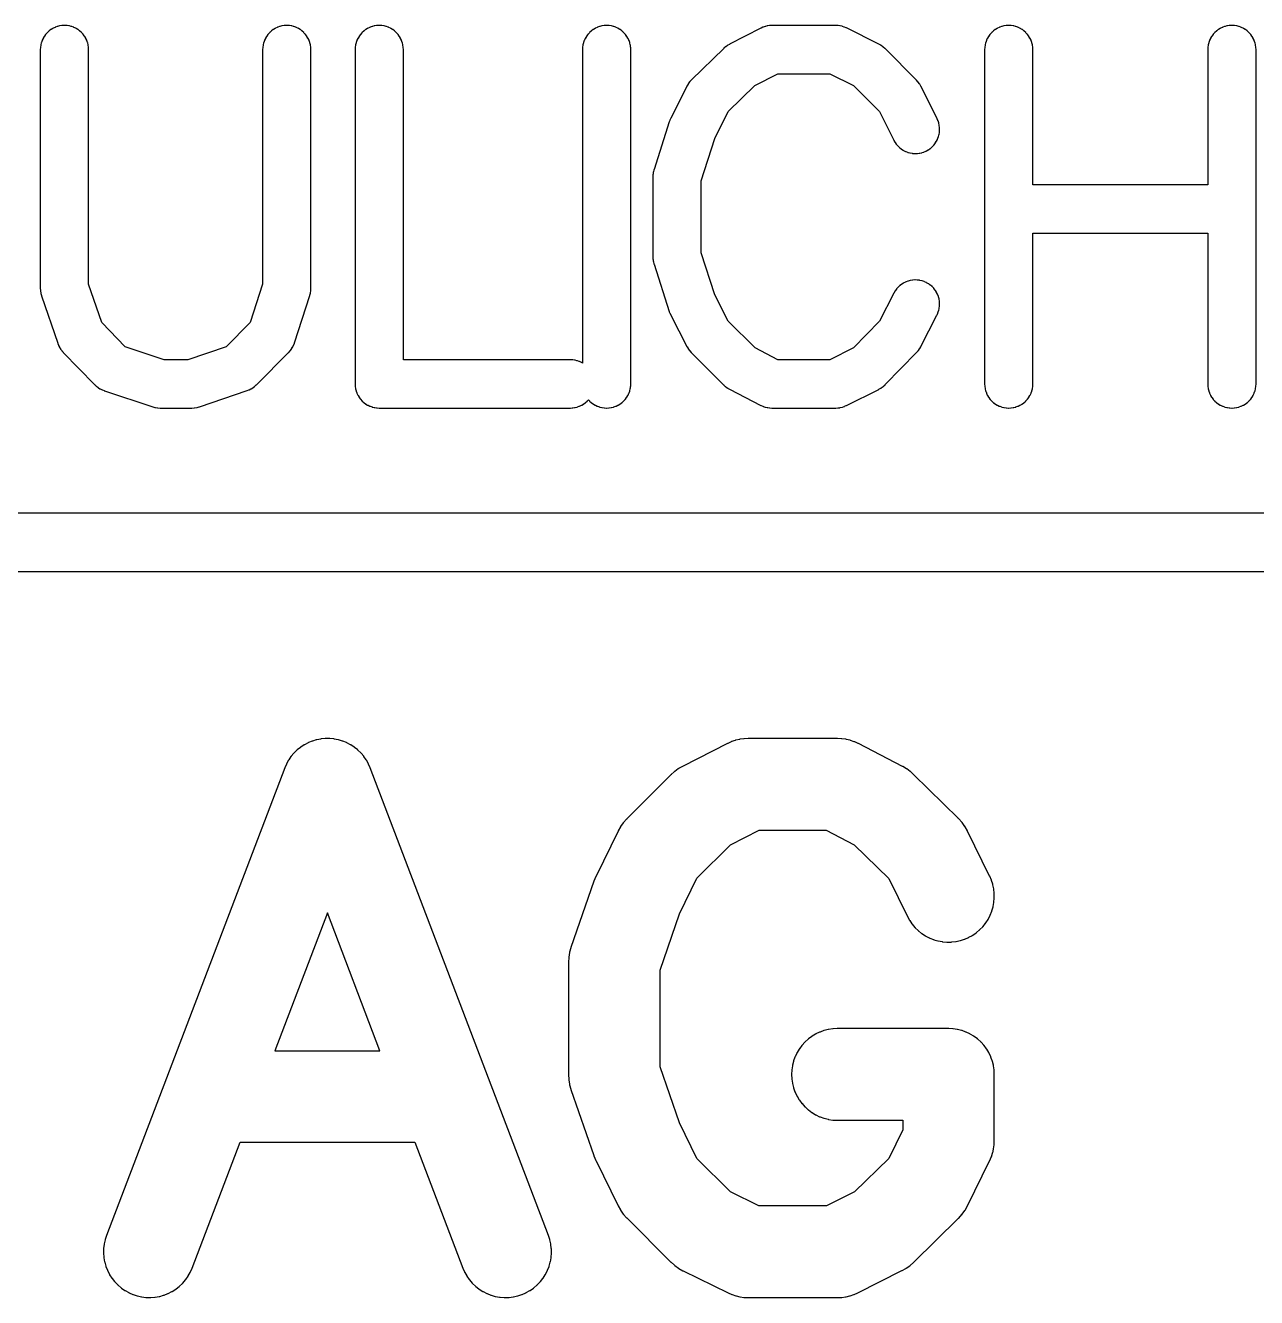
# Model space of a CAD drawing. Header units: inches. Extents: x -0.5 to 10, y -2.4 to 3.9.
# Drawn here: x 0.3876 to 0.5327, y -2.0408 to -1.8908 of the extents above; entities that cross this region are included whole.
import ezdxf

# ---------------------------------------------------------------- set-up
doc = ezdxf.new("R2010")
doc.units = ezdxf.units.IN

msp = doc.modelspace()

# ---------------------------------------------------------------- linework, layer by layer
for points in [[(0.39505, -1.92133), (0.39505, -1.8937), (0.39505, -1.89369), (0.395049, -1.893675), (0.395038, -1.893445), (0.395036, -1.893419), (0.395033, -1.893396), (0.394999, -1.893168), (0.394996, -1.893145), (0.39499, -1.89312), (0.394934, -1.892896), (0.394927, -1.89287), (0.39492, -1.892849), (0.394842, -1.892632), (0.394833, -1.892608), (0.394823, -1.892587), (0.394725, -1.892378), (0.394713, -1.892356), (0.394701, -1.892335), (0.394583, -1.892137), (0.394568, -1.892114), (0.394556, -1.892097), (0.394418, -1.891911), (0.394402, -1.89189), (0.394387, -1.891873), (0.394232, -1.891703), (0.394215, -1.891685), (0.394197, -1.891668), (0.394027, -1.891513), (0.39401, -1.891498), (0.393989, -1.891482), (0.393803, -1.891344), (0.393786, -1.891332), (0.393763, -1.891317), (0.393565, -1.891199), (0.393544, -1.891187), (0.393522, -1.891175), (0.393313, -1.891077), (0.393292, -1.891067), (0.393268, -1.891058), (0.393051, -1.89098), (0.39303, -1.890973), (0.393004, -1.890966), (0.39278, -1.89091), (0.392755, -1.890904), (0.392732, -1.890901), (0.392504, -1.890867), (0.392481, -1.890864), (0.392455, -1.890862), (0.392225, -1.890851), (0.3922, -1.89085), (0.392175, -1.890851), (0.391945, -1.890862), (0.391919, -1.890864), (0.391896, -1.890867), (0.391668, -1.890901), (0.391645, -1.890904), (0.39162, -1.89091), (0.391396, -1.890966), (0.39137, -1.890973), (0.391349, -1.89098), (0.391132, -1.891058), (0.391108, -1.891067), (0.391087, -1.891077), (0.390878, -1.891175), (0.390856, -1.891187), (0.390835, -1.891199), (0.390637, -1.891317), (0.390614, -1.891332), (0.390597, -1.891344), (0.390411, -1.891482), (0.39039, -1.891498), (0.390373, -1.891513), (0.390203, -1.891668), (0.390185, -1.891685), (0.390168, -1.891703), (0.390013, -1.891873), (0.389998, -1.89189), (0.389982, -1.891911), (0.389844, -1.892097), (0.389832, -1.892114), (0.389817, -1.892137), (0.389699, -1.892335), (0.389687, -1.892356), (0.389675, -1.892378), (0.389577, -1.892587), (0.389567, -1.892608), (0.389558, -1.892632), (0.38948, -1.892849), (0.389473, -1.89287), (0.389466, -1.892896), (0.38941, -1.89312), (0.389404, -1.893145), (0.389401, -1.893168), (0.389367, -1.893396), (0.389364, -1.893419), (0.389362, -1.893445), (0.389351, -1.893675), (0.38935, -1.89369), (0.38935, -1.8937), (0.38935, -1.9218), (0.38935, -1.921809), (0.389351, -1.921827), (0.389365, -1.922083), (0.389367, -1.92211), (0.389367, -1.92211), (0.389371, -1.922137), (0.389412, -1.92239), (0.389418, -1.922419), (0.389418, -1.922419), (0.389424, -1.922443), (0.389493, -1.92269), (0.389497, -1.922702), (0.389501, -1.922716), (0.391401, -1.928316), (0.391407, -1.928333), (0.391409, -1.928337), (0.391485, -1.928531), (0.391494, -1.928553), (0.391503, -1.928572), (0.391596, -1.928759), (0.391606, -1.928779), (0.391617, -1.928798), (0.391726, -1.928977), (0.391737, -1.928994), (0.391751, -1.929013), (0.391876, -1.929181), (0.391889, -1.929198), (0.391904, -1.929216), (0.392043, -1.929372), (0.392052, -1.929381), (0.392058, -1.929388), (0.395758, -1.933188), (0.395763, -1.933193), (0.395775, -1.933205), (0.395939, -1.933358), (0.395956, -1.933373), (0.395975, -1.933389), (0.396153, -1.933525), (0.396176, -1.933542), (0.396192, -1.933553), (0.396382, -1.933672), (0.396403, -1.933684), (0.396423, -1.933695), (0.396624, -1.933795), (0.396648, -1.933807), (0.396667, -1.933815), (0.396876, -1.933896), (0.396889, -1.933901), (0.396899, -1.933904), (0.402599, -1.935804), (0.402616, -1.935809), (0.402624, -1.935812), (0.402867, -1.935878), (0.402892, -1.935884), (0.402892, -1.935884), (0.40292, -1.93589), (0.403168, -1.93593), (0.403192, -1.935933), (0.403192, -1.935933), (0.403222, -1.935936), (0.403473, -1.935949), (0.403491, -1.93595), (0.4035, -1.93595), (0.4072, -1.93595), (0.407209, -1.93595), (0.407227, -1.935949), (0.407483, -1.935935), (0.40751, -1.935933), (0.40751, -1.935933), (0.407537, -1.935929), (0.40779, -1.935888), (0.407819, -1.935882), (0.407819, -1.935882), (0.407843, -1.935876), (0.40809, -1.935807), (0.408102, -1.935803), (0.408116, -1.935799), (0.413716, -1.933899), (0.413729, -1.933894), (0.413737, -1.933891), (0.413938, -1.933813), (0.413957, -1.933805), (0.41398, -1.933794), (0.414172, -1.933697), (0.414193, -1.933686), (0.414212, -1.933675), (0.414395, -1.933561), (0.414413, -1.933549), (0.414433, -1.933535), (0.414604, -1.933405), (0.414622, -1.933391), (0.41464, -1.933376), (0.414799, -1.933231), (0.414804, -1.933226), (0.414815, -1.933215), (0.418615, -1.929415), (0.418631, -1.929399), (0.418632, -1.929398), (0.418782, -1.929233), (0.418795, -1.929217), (0.418812, -1.929197), (0.418945, -1.929018), (0.418959, -1.928999), (0.418972, -1.928979), (0.419088, -1.928789), (0.419101, -1.928767), (0.419111, -1.928747), (0.419209, -1.928547), (0.419217, -1.928528), (0.419227, -1.928503), (0.419305, -1.928295), (0.419308, -1.928287), (0.419313, -1.928272), (0.421113, -1.922672), (0.421115, -1.922665), (0.421121, -1.922647), (0.421183, -1.922412), (0.421189, -1.922386), (0.421189, -1.922386), (0.421194, -1.922361), (0.421231, -1.922121), (0.421235, -1.922096), (0.421235, -1.922096), (0.421237, -1.922069), (0.421249, -1.921826), (0.42125, -1.92181), (0.42125, -1.9218), (0.42125, -1.8937), (0.42125, -1.89369), (0.421249, -1.893675), (0.421238, -1.893445), (0.421236, -1.893419), (0.421233, -1.893396), (0.421199, -1.893168), (0.421196, -1.893145), (0.42119, -1.89312), (0.421134, -1.892896), (0.421127, -1.89287), (0.42112, -1.892849), (0.421042, -1.892632), (0.421033, -1.892608), (0.421023, -1.892587), (0.420925, -1.892378), (0.420913, -1.892356), (0.420901, -1.892335), (0.420783, -1.892137), (0.420768, -1.892114), (0.420756, -1.892097), (0.420618, -1.891911), (0.420602, -1.89189), (0.420587, -1.891873), (0.420432, -1.891703), (0.420415, -1.891685), (0.420397, -1.891668), (0.420227, -1.891513), (0.42021, -1.891498), (0.420189, -1.891482), (0.420003, -1.891344), (0.419986, -1.891332), (0.419963, -1.891317), (0.419765, -1.891199), (0.419744, -1.891187), (0.419722, -1.891175), (0.419513, -1.891077), (0.419492, -1.891067), (0.419468, -1.891058), (0.419251, -1.89098), (0.41923, -1.890973), (0.419204, -1.890966), (0.41898, -1.89091), (0.418955, -1.890904), (0.418932, -1.890901), (0.418704, -1.890867), (0.418681, -1.890864), (0.418655, -1.890862), (0.418425, -1.890851), (0.4184, -1.89085), (0.418375, -1.890851), (0.418145, -1.890862), (0.418119, -1.890864), (0.418096, -1.890867), (0.417868, -1.890901), (0.417845, -1.890904), (0.41782, -1.89091), (0.417596, -1.890966), (0.41757, -1.890973), (0.417549, -1.89098), (0.417332, -1.891058), (0.417308, -1.891067), (0.417287, -1.891077), (0.417078, -1.891175), (0.417056, -1.891187), (0.417035, -1.891199), (0.416837, -1.891317), (0.416814, -1.891332), (0.416797, -1.891344), (0.416611, -1.891482), (0.41659, -1.891498), (0.416573, -1.891513), (0.416403, -1.891668), (0.416385, -1.891685), (0.416368, -1.891703), (0.416213, -1.891873), (0.416198, -1.89189), (0.416182, -1.891911), (0.416044, -1.892097), (0.416032, -1.892114), (0.416017, -1.892137), (0.415899, -1.892335), (0.415887, -1.892356), (0.415875, -1.892378), (0.415777, -1.892587), (0.415767, -1.892608), (0.415758, -1.892632), (0.41568, -1.892849), (0.415673, -1.89287), (0.415666, -1.892896), (0.41561, -1.89312), (0.415604, -1.893145), (0.415601, -1.893168), (0.415567, -1.893396), (0.415564, -1.893419), (0.415562, -1.893445), (0.415551, -1.893675), (0.41555, -1.89369), (0.41555, -1.8937), (0.41555, -1.921353), (0.414098, -1.925872), (0.411255, -1.928715), (0.40673, -1.93025), (0.403962, -1.93025), (0.399359, -1.928715), (0.396592, -1.925874)], [(0.43215, -1.93025), (0.43215, -1.8937), (0.43215, -1.89369), (0.432149, -1.893675), (0.432138, -1.893445), (0.432136, -1.893419), (0.432133, -1.893396), (0.432099, -1.893168), (0.432096, -1.893145), (0.43209, -1.89312), (0.432034, -1.892896), (0.432027, -1.89287), (0.43202, -1.892849), (0.431942, -1.892632), (0.431933, -1.892608), (0.431923, -1.892587), (0.431825, -1.892378), (0.431813, -1.892356), (0.431801, -1.892335), (0.431683, -1.892137), (0.431668, -1.892114), (0.431656, -1.892097), (0.431518, -1.891911), (0.431502, -1.89189), (0.431487, -1.891873), (0.431332, -1.891703), (0.431315, -1.891685), (0.431297, -1.891668), (0.431127, -1.891513), (0.43111, -1.891498), (0.431089, -1.891482), (0.430903, -1.891344), (0.430886, -1.891332), (0.430863, -1.891317), (0.430665, -1.891199), (0.430644, -1.891187), (0.430622, -1.891175), (0.430413, -1.891077), (0.430392, -1.891067), (0.430368, -1.891058), (0.430151, -1.89098), (0.43013, -1.890973), (0.430104, -1.890966), (0.42988, -1.89091), (0.429855, -1.890904), (0.429832, -1.890901), (0.429604, -1.890867), (0.429581, -1.890864), (0.429555, -1.890862), (0.429325, -1.890851), (0.4293, -1.89085), (0.429275, -1.890851), (0.429045, -1.890862), (0.429019, -1.890864), (0.428996, -1.890867), (0.428768, -1.890901), (0.428745, -1.890904), (0.42872, -1.89091), (0.428496, -1.890966), (0.42847, -1.890973), (0.428449, -1.89098), (0.428232, -1.891058), (0.428208, -1.891067), (0.428187, -1.891077), (0.427978, -1.891175), (0.427956, -1.891187), (0.427935, -1.891199), (0.427737, -1.891317), (0.427714, -1.891332), (0.427697, -1.891344), (0.427511, -1.891482), (0.42749, -1.891498), (0.427473, -1.891513), (0.427303, -1.891668), (0.427285, -1.891685), (0.427268, -1.891703), (0.427113, -1.891873), (0.427098, -1.89189), (0.427082, -1.891911), (0.426944, -1.892097), (0.426932, -1.892114), (0.426917, -1.892137), (0.426799, -1.892335), (0.426787, -1.892356), (0.426775, -1.892378), (0.426677, -1.892587), (0.426667, -1.892608), (0.426658, -1.892632), (0.42658, -1.892849), (0.426573, -1.89287), (0.426566, -1.892896), (0.42651, -1.89312), (0.426504, -1.893145), (0.426501, -1.893168), (0.426467, -1.893396), (0.426464, -1.893419), (0.426462, -1.893445), (0.426451, -1.893675), (0.42645, -1.89369), (0.42645, -1.8937), (0.42645, -1.9331), (0.42645, -1.93311), (0.426451, -1.933125), (0.426462, -1.933355), (0.426464, -1.933381), (0.426467, -1.933404), (0.426501, -1.933632), (0.426504, -1.933655), (0.42651, -1.93368), (0.426566, -1.933904), (0.426573, -1.93393), (0.42658, -1.933951), (0.426658, -1.934168), (0.426667, -1.934192), (0.426677, -1.934213), (0.426775, -1.934422), (0.426787, -1.934444), (0.426799, -1.934465), (0.426917, -1.934663), (0.426932, -1.934686), (0.426944, -1.934703), (0.427082, -1.934889), (0.427098, -1.93491), (0.427113, -1.934927), (0.427268, -1.935097), (0.427285, -1.935115), (0.427303, -1.935132), (0.427473, -1.935287), (0.42749, -1.935302), (0.427511, -1.935318), (0.427697, -1.935456), (0.427714, -1.935468), (0.427737, -1.935483), (0.427935, -1.935601), (0.427956, -1.935613), (0.427978, -1.935625), (0.428187, -1.935723), (0.428208, -1.935733), (0.428232, -1.935742), (0.428449, -1.93582), (0.42847, -1.935827), (0.428496, -1.935834), (0.42872, -1.93589), (0.428745, -1.935896), (0.428768, -1.935899), (0.428996, -1.935933), (0.429019, -1.935936), (0.429045, -1.935938), (0.429275, -1.935949), (0.42929, -1.93595), (0.4293, -1.93595), (0.4518, -1.93595), (0.45181, -1.93595), (0.451825, -1.935949), (0.452055, -1.935938), (0.452081, -1.935936), (0.452104, -1.935933), (0.452332, -1.935899), (0.452355, -1.935896), (0.45238, -1.93589), (0.452604, -1.935834), (0.45263, -1.935827), (0.452651, -1.93582), (0.452868, -1.935742), (0.452892, -1.935733), (0.452913, -1.935723), (0.453122, -1.935625), (0.453144, -1.935613), (0.453165, -1.935601), (0.453363, -1.935483), (0.453386, -1.935468), (0.453403, -1.935456), (0.453589, -1.935318), (0.45361, -1.935302), (0.453627, -1.935287), (0.453797, -1.935132), (0.453815, -1.935115), (0.453832, -1.935097), (0.45395, -1.934967), (0.454068, -1.935097), (0.454085, -1.935115), (0.454103, -1.935132), (0.454273, -1.935287), (0.45429, -1.935302), (0.454311, -1.935318), (0.454497, -1.935456), (0.454514, -1.935468), (0.454537, -1.935483), (0.454735, -1.935601), (0.454756, -1.935613), (0.454778, -1.935625), (0.454987, -1.935723), (0.455008, -1.935733), (0.455032, -1.935742), (0.455249, -1.93582), (0.45527, -1.935827), (0.455296, -1.935834), (0.45552, -1.93589), (0.455545, -1.935896), (0.455568, -1.935899), (0.455796, -1.935933), (0.455819, -1.935936), (0.455845, -1.935938), (0.456075, -1.935949), (0.4561, -1.93595), (0.456125, -1.935949), (0.456355, -1.935938), (0.456381, -1.935936), (0.456404, -1.935933), (0.456632, -1.935899), (0.456655, -1.935896), (0.45668, -1.93589), (0.456904, -1.935834), (0.45693, -1.935827), (0.456951, -1.93582), (0.457168, -1.935742), (0.457192, -1.935733), (0.457213, -1.935723), (0.457422, -1.935625), (0.457444, -1.935613), (0.457465, -1.935601), (0.457663, -1.935483), (0.457686, -1.935468), (0.457703, -1.935456), (0.457889, -1.935318), (0.45791, -1.935302), (0.457927, -1.935287), (0.458097, -1.935132), (0.458115, -1.935115), (0.458132, -1.935097), (0.458287, -1.934927), (0.458302, -1.93491), (0.458318, -1.934889), (0.458456, -1.934703), (0.458468, -1.934686), (0.458483, -1.934663), (0.458601, -1.934465), (0.458613, -1.934444), (0.458625, -1.934422), (0.458723, -1.934213), (0.458733, -1.934192), (0.458742, -1.934168), (0.45882, -1.933951), (0.458827, -1.93393), (0.458834, -1.933904), (0.45889, -1.93368), (0.458896, -1.933655), (0.458899, -1.933632), (0.458933, -1.933404), (0.458936, -1.933381), (0.458938, -1.933355), (0.458949, -1.933125), (0.45895, -1.93311), (0.45895, -1.9331), (0.45895, -1.8937), (0.45895, -1.89369), (0.458949, -1.893675), (0.458938, -1.893445), (0.458936, -1.893419), (0.458933, -1.893396), (0.458899, -1.893168), (0.458896, -1.893145), (0.45889, -1.89312), (0.458834, -1.892896), (0.458827, -1.89287), (0.45882, -1.892849), (0.458742, -1.892632), (0.458733, -1.892608), (0.458723, -1.892587), (0.458625, -1.892378), (0.458613, -1.892356), (0.458601, -1.892335), (0.458483, -1.892137), (0.458468, -1.892114), (0.458456, -1.892097), (0.458318, -1.891911), (0.458302, -1.89189), (0.458287, -1.891873), (0.458132, -1.891703), (0.458115, -1.891685), (0.458097, -1.891668), (0.457927, -1.891513), (0.45791, -1.891498), (0.457889, -1.891482), (0.457703, -1.891344), (0.457686, -1.891332), (0.457663, -1.891317), (0.457465, -1.891199), (0.457444, -1.891187), (0.457422, -1.891175), (0.457213, -1.891077), (0.457192, -1.891067), (0.457168, -1.891058), (0.456951, -1.89098), (0.45693, -1.890973), (0.456904, -1.890966), (0.45668, -1.89091), (0.456655, -1.890904), (0.456632, -1.890901), (0.456404, -1.890867), (0.456381, -1.890864), (0.456355, -1.890862), (0.456125, -1.890851), (0.4561, -1.89085), (0.456075, -1.890851), (0.455845, -1.890862), (0.455819, -1.890864), (0.455796, -1.890867), (0.455568, -1.890901), (0.455545, -1.890904), (0.45552, -1.89091), (0.455296, -1.890966), (0.45527, -1.890973), (0.455249, -1.89098), (0.455032, -1.891058), (0.455008, -1.891067), (0.454987, -1.891077), (0.454778, -1.891175), (0.454756, -1.891187), (0.454735, -1.891199), (0.454537, -1.891317), (0.454514, -1.891332), (0.454497, -1.891344), (0.454311, -1.891482), (0.45429, -1.891498), (0.454273, -1.891513), (0.454103, -1.891668), (0.454085, -1.891685), (0.454068, -1.891703), (0.453913, -1.891873), (0.453898, -1.89189), (0.453882, -1.891911), (0.453744, -1.892097), (0.453732, -1.892114), (0.453717, -1.892137), (0.453599, -1.892335), (0.453587, -1.892356), (0.453575, -1.892378), (0.453477, -1.892587), (0.453467, -1.892608), (0.453458, -1.892632), (0.45338, -1.892849), (0.453373, -1.89287), (0.453366, -1.892896), (0.45331, -1.89312), (0.453304, -1.893145), (0.453301, -1.893168), (0.453267, -1.893396), (0.453264, -1.893419), (0.453262, -1.893445), (0.453251, -1.893675), (0.45325, -1.89369), (0.45325, -1.8937), (0.45325, -1.93065), (0.453165, -1.930599), (0.453144, -1.930587), (0.453122, -1.930575), (0.452913, -1.930477), (0.452892, -1.930467), (0.452868, -1.930458), (0.452651, -1.93038), (0.45263, -1.930373), (0.452604, -1.930366), (0.45238, -1.93031), (0.452355, -1.930304), (0.452332, -1.930301), (0.452104, -1.930267), (0.452081, -1.930264), (0.452055, -1.930262), (0.451825, -1.930251), (0.45181, -1.93025), (0.4518, -1.93025)], [(0.488258, -1.900988), (0.489951, -1.904375), (0.489955, -1.904383), (0.489962, -1.904396), (0.490076, -1.904597), (0.49009, -1.904621), (0.490102, -1.904639), (0.490234, -1.904828), (0.490249, -1.904848), (0.490264, -1.904866), (0.490414, -1.905041), (0.49043, -1.905059), (0.490448, -1.905077), (0.490615, -1.905237), (0.490633, -1.905253), (0.490652, -1.905269), (0.490833, -1.905411), (0.490852, -1.905425), (0.490873, -1.905439), (0.491068, -1.905563), (0.491086, -1.905575), (0.49111, -1.905588), (0.491316, -1.905692), (0.491339, -1.905703), (0.491361, -1.905712), (0.491576, -1.905795), (0.491599, -1.905804), (0.491622, -1.905811), (0.491844, -1.905873), (0.491872, -1.90588), (0.491892, -1.905884), (0.492119, -1.905924), (0.492145, -1.905928), (0.492168, -1.90593), (0.492398, -1.905948), (0.492421, -1.905949), (0.492447, -1.905949), (0.492678, -1.905944), (0.492703, -1.905943), (0.492726, -1.90594), (0.492955, -1.905913), (0.492982, -1.905909), (0.493004, -1.905905), (0.493229, -1.905855), (0.493253, -1.905849), (0.493276, -1.905842), (0.493495, -1.90577), (0.493522, -1.90576), (0.493541, -1.905752), (0.493752, -1.90566), (0.493775, -1.905649), (0.493796, -1.905638), (0.493997, -1.905524), (0.494021, -1.90551), (0.494039, -1.905498), (0.494228, -1.905366), (0.494248, -1.905351), (0.494266, -1.905336), (0.494441, -1.905186), (0.494459, -1.90517), (0.494477, -1.905152), (0.494637, -1.904985), (0.494653, -1.904967), (0.494669, -1.904948), (0.494811, -1.904767), (0.494825, -1.904748), (0.494839, -1.904727), (0.494963, -1.904532), (0.494975, -1.904514), (0.494988, -1.90449), (0.495092, -1.904284), (0.495103, -1.904261), (0.495112, -1.904239), (0.495195, -1.904024), (0.495204, -1.904001), (0.495211, -1.903978), (0.495273, -1.903756), (0.49528, -1.903728), (0.495284, -1.903708), (0.495324, -1.903481), (0.495328, -1.903455), (0.49533, -1.903432), (0.495348, -1.903202), (0.495349, -1.903179), (0.495349, -1.903153), (0.495344, -1.902922), (0.495343, -1.902897), (0.49534, -1.902874), (0.495313, -1.902645), (0.495309, -1.902618), (0.495305, -1.902596), (0.495255, -1.902371), (0.495249, -1.902347), (0.495242, -1.902324), (0.49517, -1.902105), (0.49516, -1.902078), (0.495152, -1.902059), (0.49506, -1.901848), (0.495053, -1.901834), (0.495049, -1.901825), (0.493149, -1.898025), (0.493143, -1.898014), (0.493136, -1.898002), (0.493012, -1.897783), (0.492999, -1.897761), (0.492999, -1.897761), (0.492983, -1.897738), (0.492836, -1.897533), (0.492821, -1.897514), (0.492821, -1.897514), (0.492802, -1.897492), (0.492634, -1.897304), (0.492624, -1.897294), (0.492615, -1.897285), (0.488915, -1.893585), (0.488906, -1.893576), (0.488896, -1.893566), (0.488708, -1.893398), (0.488686, -1.893379), (0.488686, -1.893379), (0.488667, -1.893364), (0.488462, -1.893217), (0.488439, -1.893201), (0.488439, -1.893201), (0.488417, -1.893188), (0.488198, -1.893064), (0.488186, -1.893057), (0.488175, -1.893051), (0.484375, -1.891151), (0.484366, -1.891147), (0.484354, -1.891141), (0.484154, -1.891053), (0.484136, -1.891045), (0.484111, -1.891036), (0.483905, -1.890966), (0.483886, -1.89096), (0.48386, -1.890954), (0.483648, -1.890904), (0.483625, -1.890899), (0.483603, -1.890895), (0.483387, -1.890865), (0.483366, -1.890862), (0.483341, -1.890861), (0.483123, -1.890851), (0.483111, -1.89085), (0.4831, -1.89085), (0.4756, -1.89085), (0.475589, -1.89085), (0.475576, -1.890851), (0.475354, -1.890861), (0.47533, -1.890863), (0.475306, -1.890866), (0.475086, -1.890897), (0.475062, -1.890901), (0.475039, -1.890906), (0.474823, -1.890959), (0.474803, -1.890964), (0.474777, -1.890972), (0.474566, -1.891045), (0.474542, -1.891054), (0.474522, -1.891062), (0.474319, -1.891154), (0.474316, -1.891156), (0.474298, -1.891165), (0.470598, -1.893065), (0.470583, -1.893073), (0.470576, -1.893077), (0.470375, -1.893193), (0.470352, -1.893207), (0.470333, -1.89322), (0.470144, -1.893356), (0.470124, -1.893371), (0.470124, -1.893371), (0.470105, -1.893387), (0.46993, -1.893541), (0.469923, -1.893548), (0.469912, -1.893558), (0.466112, -1.897258), (0.466103, -1.897267), (0.466092, -1.897278), (0.465915, -1.897471), (0.465898, -1.897491), (0.465898, -1.897491), (0.465879, -1.897514), (0.465725, -1.897726), (0.46571, -1.897747), (0.46571, -1.897747), (0.465694, -1.897773), (0.465564, -1.898001), (0.465556, -1.898015), (0.465551, -1.898025), (0.463651, -1.901825), (0.463643, -1.901843), (0.463569, -1.902006), (0.463562, -1.902021), (0.463554, -1.902041), (0.463493, -1.90221), (0.463487, -1.902227), (0.463487, -1.902228), (0.461687, -1.907828), (0.461685, -1.907835), (0.461679, -1.907853), (0.461617, -1.908088), (0.461611, -1.908114), (0.461611, -1.908114), (0.461606, -1.908139), (0.461569, -1.908379), (0.461565, -1.908404), (0.461565, -1.908404), (0.461563, -1.908431), (0.461551, -1.908674), (0.46155, -1.90869), (0.46155, -1.9087), (0.46155, -1.9181), (0.46155, -1.91811), (0.461551, -1.918126), (0.461563, -1.918369), (0.461565, -1.918396), (0.461565, -1.918396), (0.461569, -1.918421), (0.461606, -1.918661), (0.461611, -1.918686), (0.461611, -1.918686), (0.461617, -1.918712), (0.461679, -1.918947), (0.461685, -1.918965), (0.461687, -1.918972), (0.463487, -1.924572), (0.463488, -1.924577), (0.463493, -1.924591), (0.46356, -1.924772), (0.463566, -1.924788), (0.463575, -1.924809), (0.463656, -1.924984), (0.46366, -1.924992), (0.463665, -1.925002), (0.465565, -1.928702), (0.465572, -1.928716), (0.465577, -1.928725), (0.465699, -1.928935), (0.465714, -1.928958), (0.465714, -1.928958), (0.465728, -1.928979), (0.465871, -1.929175), (0.465885, -1.929194), (0.465885, -1.929194), (0.465904, -1.929216), (0.466067, -1.929396), (0.466071, -1.9294), (0.466085, -1.929415), (0.469885, -1.933215), (0.4699, -1.933229), (0.469904, -1.933233), (0.470084, -1.933396), (0.470106, -1.933415), (0.470106, -1.933415), (0.470125, -1.933429), (0.470321, -1.933572), (0.470342, -1.933586), (0.470342, -1.933586), (0.470365, -1.933601), (0.470575, -1.933723), (0.470584, -1.933728), (0.470598, -1.933735), (0.474298, -1.935635), (0.474316, -1.935644), (0.474319, -1.935646), (0.474522, -1.935738), (0.474542, -1.935746), (0.474566, -1.935755), (0.474777, -1.935828), (0.474803, -1.935836), (0.474823, -1.935841), (0.475039, -1.935894), (0.475062, -1.935899), (0.475086, -1.935903), (0.475306, -1.935934), (0.47533, -1.935937), (0.475354, -1.935939), (0.475576, -1.935949), (0.475589, -1.93595), (0.4756, -1.93595), (0.4831, -1.93595), (0.483111, -1.93595), (0.483123, -1.935949), (0.483341, -1.935939), (0.483366, -1.935938), (0.483387, -1.935935), (0.483603, -1.935905), (0.483625, -1.935901), (0.483648, -1.935896), (0.48386, -1.935846), (0.483886, -1.93584), (0.483905, -1.935834), (0.484111, -1.935764), (0.484136, -1.935755), (0.484154, -1.935747), (0.484354, -1.935659), (0.484366, -1.935653), (0.484375, -1.935649), (0.488175, -1.933749), (0.488185, -1.933744), (0.488199, -1.933736), (0.488427, -1.933606), (0.488453, -1.93359), (0.488453, -1.93359), (0.488474, -1.933575), (0.488686, -1.933421), (0.488709, -1.933402), (0.488709, -1.933402), (0.488729, -1.933385), (0.488922, -1.933208), (0.488933, -1.933197), (0.488942, -1.933188), (0.492642, -1.929388), (0.492652, -1.929377), (0.492659, -1.92937), (0.492813, -1.929195), (0.492829, -1.929176), (0.492829, -1.929176), (0.492844, -1.929156), (0.49298, -1.928967), (0.492993, -1.928948), (0.493007, -1.928925), (0.493123, -1.928724), (0.493127, -1.928717), (0.493135, -1.928702), (0.495035, -1.925002), (0.495042, -1.924989), (0.495046, -1.92498), (0.495141, -1.92477), (0.495151, -1.924746), (0.495159, -1.924724), (0.495233, -1.924506), (0.49524, -1.924483), (0.495247, -1.924459), (0.495299, -1.924234), (0.495304, -1.924208), (0.495308, -1.924186), (0.495338, -1.923957), (0.495341, -1.923932), (0.495342, -1.923908), (0.495349, -1.923678), (0.49535, -1.923651), (0.495349, -1.923629), (0.495333, -1.923398), (0.495331, -1.92337), (0.495328, -1.92335), (0.49529, -1.923122), (0.495286, -1.923102), (0.49528, -1.923074), (0.49522, -1.922851), (0.495214, -1.922829), (0.495205, -1.922805), (0.495124, -1.922589), (0.495115, -1.922566), (0.495104, -1.922544), (0.495002, -1.922337), (0.494991, -1.922315), (0.494979, -1.922294), (0.494857, -1.922098), (0.494842, -1.922076), (0.494829, -1.922058), (0.494688, -1.921875), (0.494675, -1.921858), (0.494657, -1.921838), (0.494499, -1.921669), (0.494485, -1.921655), (0.494464, -1.921635), (0.49429, -1.921483), (0.494271, -1.921467), (0.494252, -1.921453), (0.494064, -1.921318), (0.494042, -1.921303), (0.494023, -1.921292), (0.493823, -1.921176), (0.493803, -1.921165), (0.49378, -1.921154), (0.49357, -1.921059), (0.493546, -1.921049), (0.493524, -1.921041), (0.493306, -1.920967), (0.493283, -1.92096), (0.493259, -1.920953), (0.493034, -1.920901), (0.493008, -1.920896), (0.492986, -1.920892), (0.492757, -1.920862), (0.492732, -1.920859), (0.492708, -1.920858), (0.492478, -1.920851), (0.492451, -1.92085), (0.492429, -1.920851), (0.492198, -1.920867), (0.49217, -1.920869), (0.49215, -1.920872), (0.491922, -1.92091), (0.491902, -1.920914), (0.491874, -1.92092), (0.491651, -1.92098), (0.491629, -1.920986), (0.491605, -1.920995), (0.491389, -1.921076), (0.491366, -1.921085), (0.491344, -1.921096), (0.491137, -1.921198), (0.491115, -1.921209), (0.491094, -1.921221), (0.490898, -1.921343), (0.490876, -1.921358), (0.490858, -1.921371), (0.490675, -1.921512), (0.490658, -1.921525), (0.490638, -1.921543), (0.490469, -1.921701), (0.490455, -1.921715), (0.490435, -1.921736), (0.490283, -1.92191), (0.490267, -1.921929), (0.490253, -1.921948), (0.490118, -1.922136), (0.490103, -1.922158), (0.490092, -1.922177), (0.489976, -1.922377), (0.489973, -1.922383), (0.489965, -1.922398), (0.48826, -1.925718), (0.485194, -1.928866), (0.482427, -1.93025), (0.476289, -1.93025), (0.473599, -1.928869), (0.470431, -1.925701), (0.468842, -1.922606), (0.46725, -1.917653), (0.46725, -1.909147), (0.468847, -1.90418), (0.470434, -1.901006), (0.473582, -1.89794), (0.476289, -1.89655), (0.482427, -1.89655), (0.485212, -1.897942)], [(0.50635, -1.93311), (0.50635, -1.93311), (0.50635, -1.9331), (0.50635, -1.91535), (0.52695, -1.91535), (0.52695, -1.9331), (0.52695, -1.93311), (0.526951, -1.933125), (0.526962, -1.933355), (0.526964, -1.933381), (0.526967, -1.933404), (0.527001, -1.933632), (0.527004, -1.933655), (0.52701, -1.93368), (0.527066, -1.933904), (0.527073, -1.93393), (0.52708, -1.933951), (0.527158, -1.934168), (0.527167, -1.934192), (0.527177, -1.934213), (0.527275, -1.934422), (0.527287, -1.934444), (0.527299, -1.934465), (0.527417, -1.934663), (0.527432, -1.934686), (0.527444, -1.934703), (0.527582, -1.934889), (0.527598, -1.93491), (0.527613, -1.934927), (0.527768, -1.935097), (0.527785, -1.935115), (0.527803, -1.935132), (0.527973, -1.935287), (0.52799, -1.935302), (0.528011, -1.935318), (0.528197, -1.935456), (0.528214, -1.935468), (0.528237, -1.935483), (0.528435, -1.935601), (0.528456, -1.935613), (0.528478, -1.935625), (0.528687, -1.935723), (0.528708, -1.935733), (0.528732, -1.935742), (0.528949, -1.93582), (0.52897, -1.935827), (0.528996, -1.935834), (0.52922, -1.93589), (0.529245, -1.935896), (0.529268, -1.935899), (0.529496, -1.935933), (0.529519, -1.935936), (0.529545, -1.935938), (0.529775, -1.935949), (0.5298, -1.93595), (0.529825, -1.935949), (0.530055, -1.935938), (0.530081, -1.935936), (0.530104, -1.935933), (0.530332, -1.935899), (0.530355, -1.935896), (0.53038, -1.93589), (0.530604, -1.935834), (0.53063, -1.935827), (0.530651, -1.93582), (0.530868, -1.935742), (0.530892, -1.935733), (0.530913, -1.935723), (0.531122, -1.935625), (0.531144, -1.935613), (0.531165, -1.935601), (0.531363, -1.935483), (0.531386, -1.935468), (0.531403, -1.935456), (0.531589, -1.935318), (0.53161, -1.935302), (0.531627, -1.935287), (0.531797, -1.935132), (0.531815, -1.935115), (0.531832, -1.935097), (0.531987, -1.934927), (0.532002, -1.93491), (0.532018, -1.934889), (0.532156, -1.934703), (0.532168, -1.934686), (0.532183, -1.934663), (0.532301, -1.934465), (0.532313, -1.934444), (0.532325, -1.934422), (0.532423, -1.934213), (0.532433, -1.934192), (0.532442, -1.934168), (0.53252, -1.933951), (0.532527, -1.93393), (0.532534, -1.933904), (0.53259, -1.93368), (0.532596, -1.933655), (0.532599, -1.933632), (0.532633, -1.933404), (0.532636, -1.933381), (0.532638, -1.933355), (0.532649, -1.933125), (0.53265, -1.93311), (0.53265, -1.9331), (0.53265, -1.8937), (0.53265, -1.89369), (0.532649, -1.893675), (0.532638, -1.893445), (0.532636, -1.893419), (0.532633, -1.893396), (0.532599, -1.893168), (0.532596, -1.893145), (0.53259, -1.89312), (0.532534, -1.892896), (0.532527, -1.89287), (0.53252, -1.892849), (0.532442, -1.892632), (0.532433, -1.892608), (0.532423, -1.892587), (0.532325, -1.892378), (0.532313, -1.892356), (0.532301, -1.892335), (0.532183, -1.892137), (0.532168, -1.892114), (0.532156, -1.892097), (0.532018, -1.891911), (0.532002, -1.89189), (0.531987, -1.891873), (0.531832, -1.891703), (0.531815, -1.891685), (0.531797, -1.891668), (0.531627, -1.891513), (0.53161, -1.891498), (0.531589, -1.891482), (0.531403, -1.891344), (0.531386, -1.891332), (0.531363, -1.891317), (0.531165, -1.891199), (0.531144, -1.891187), (0.531122, -1.891175), (0.530913, -1.891077), (0.530892, -1.891067), (0.530868, -1.891058), (0.530651, -1.89098), (0.53063, -1.890973), (0.530604, -1.890966), (0.53038, -1.89091), (0.530355, -1.890904), (0.530332, -1.890901), (0.530104, -1.890867), (0.530081, -1.890864), (0.530055, -1.890862), (0.529825, -1.890851), (0.5298, -1.89085), (0.529775, -1.890851), (0.529545, -1.890862), (0.529519, -1.890864), (0.529496, -1.890867), (0.529268, -1.890901), (0.529245, -1.890904), (0.52922, -1.89091), (0.528996, -1.890966), (0.52897, -1.890973), (0.528949, -1.89098), (0.528732, -1.891058), (0.528708, -1.891067), (0.528687, -1.891077), (0.528478, -1.891175), (0.528456, -1.891187), (0.528435, -1.891199), (0.528237, -1.891317), (0.528214, -1.891332), (0.528197, -1.891344), (0.528011, -1.891482), (0.52799, -1.891498), (0.527973, -1.891513), (0.527803, -1.891668), (0.527785, -1.891685), (0.527768, -1.891703), (0.527613, -1.891873), (0.527598, -1.89189), (0.527582, -1.891911), (0.527444, -1.892097), (0.527432, -1.892114), (0.527417, -1.892137), (0.527299, -1.892335), (0.527287, -1.892356), (0.527275, -1.892378), (0.527177, -1.892587), (0.527167, -1.892608), (0.527158, -1.892632), (0.52708, -1.892849), (0.527073, -1.89287), (0.527066, -1.892896), (0.52701, -1.89312), (0.527004, -1.893145), (0.527001, -1.893168), (0.526967, -1.893396), (0.526964, -1.893419), (0.526962, -1.893445), (0.526951, -1.893675), (0.52695, -1.89369), (0.52695, -1.8937), (0.52695, -1.90965), (0.50635, -1.90965), (0.50635, -1.8937), (0.50635, -1.89369), (0.506349, -1.893675), (0.506338, -1.893445), (0.506336, -1.893419), (0.506333, -1.893396), (0.506299, -1.893168), (0.506296, -1.893145), (0.50629, -1.89312), (0.506234, -1.892896), (0.506227, -1.89287), (0.50622, -1.892849), (0.506142, -1.892632), (0.506133, -1.892608), (0.506123, -1.892587), (0.506025, -1.892378), (0.506013, -1.892356), (0.506001, -1.892335), (0.505883, -1.892137), (0.505868, -1.892114), (0.505856, -1.892097), (0.505718, -1.891911), (0.505702, -1.89189), (0.505687, -1.891873), (0.505532, -1.891703), (0.505515, -1.891685), (0.505497, -1.891668), (0.505327, -1.891513), (0.50531, -1.891498), (0.505289, -1.891482), (0.505103, -1.891344), (0.505086, -1.891332), (0.505063, -1.891317), (0.504865, -1.891199), (0.504844, -1.891187), (0.504822, -1.891175), (0.504613, -1.891077), (0.504592, -1.891067), (0.504568, -1.891058), (0.504351, -1.89098), (0.50433, -1.890973), (0.504304, -1.890966), (0.50408, -1.89091), (0.504055, -1.890904), (0.504032, -1.890901), (0.503804, -1.890867), (0.503781, -1.890864), (0.503755, -1.890862), (0.503525, -1.890851), (0.5035, -1.89085), (0.503475, -1.890851), (0.503245, -1.890862), (0.503219, -1.890864), (0.503196, -1.890867), (0.502968, -1.890901), (0.502945, -1.890904), (0.50292, -1.89091), (0.502696, -1.890966), (0.50267, -1.890973), (0.502649, -1.89098), (0.502432, -1.891058), (0.502408, -1.891067), (0.502387, -1.891077), (0.502178, -1.891175), (0.502156, -1.891187), (0.502135, -1.891199), (0.501937, -1.891317), (0.501914, -1.891332), (0.501897, -1.891344), (0.501711, -1.891482), (0.50169, -1.891498), (0.501673, -1.891513), (0.501503, -1.891668), (0.501485, -1.891685), (0.501468, -1.891703), (0.501313, -1.891873), (0.501298, -1.89189), (0.501282, -1.891911), (0.501144, -1.892097), (0.501132, -1.892114), (0.501117, -1.892137), (0.500999, -1.892335), (0.500987, -1.892356), (0.500975, -1.892378), (0.500877, -1.892587), (0.500867, -1.892608), (0.500858, -1.892632), (0.50078, -1.892849), (0.500773, -1.89287), (0.500766, -1.892896), (0.50071, -1.89312), (0.500704, -1.893145), (0.500701, -1.893168), (0.500667, -1.893396), (0.500664, -1.893419), (0.500662, -1.893445), (0.500651, -1.893675), (0.50065, -1.89369), (0.50065, -1.8937), (0.50065, -1.9331), (0.50065, -1.93311), (0.500651, -1.933125), (0.500662, -1.933355), (0.500664, -1.933381), (0.500667, -1.933404), (0.500701, -1.933632), (0.500704, -1.933655), (0.50071, -1.93368), (0.500766, -1.933904), (0.500773, -1.93393), (0.50078, -1.933951), (0.500858, -1.934168), (0.500867, -1.934192), (0.500877, -1.934213), (0.500975, -1.934422), (0.500987, -1.934444), (0.500999, -1.934465), (0.501117, -1.934663), (0.501132, -1.934686), (0.501144, -1.934703), (0.501282, -1.934889), (0.501298, -1.93491), (0.501313, -1.934927), (0.501468, -1.935097), (0.501485, -1.935115), (0.501503, -1.935132), (0.501673, -1.935287), (0.50169, -1.935302), (0.501711, -1.935318), (0.501897, -1.935456), (0.501914, -1.935468), (0.501937, -1.935483), (0.502135, -1.935601), (0.502156, -1.935613), (0.502178, -1.935625), (0.502387, -1.935723), (0.502408, -1.935733), (0.502432, -1.935742), (0.502649, -1.93582), (0.50267, -1.935827), (0.502696, -1.935834), (0.50292, -1.93589), (0.502945, -1.935896), (0.502968, -1.935899), (0.503196, -1.935933), (0.503219, -1.935936), (0.503245, -1.935938), (0.503475, -1.935949), (0.5035, -1.93595), (0.503525, -1.935949), (0.503755, -1.935938), (0.503781, -1.935936), (0.503804, -1.935933), (0.504032, -1.935899), (0.504055, -1.935896), (0.50408, -1.93589), (0.504304, -1.935834), (0.50433, -1.935827), (0.504351, -1.93582), (0.504568, -1.935742), (0.504592, -1.935733), (0.504613, -1.935723), (0.504822, -1.935625), (0.504844, -1.935613), (0.504865, -1.935601), (0.505063, -1.935483), (0.505086, -1.935468), (0.505103, -1.935456), (0.505289, -1.935318), (0.50531, -1.935302), (0.505327, -1.935287), (0.505497, -1.935132), (0.505515, -1.935115), (0.505532, -1.935097), (0.505687, -1.934927), (0.505702, -1.93491), (0.505718, -1.934889), (0.505856, -1.934703), (0.505868, -1.934686), (0.505883, -1.934663), (0.506001, -1.934465), (0.506013, -1.934444), (0.506025, -1.934422), (0.506123, -1.934213), (0.506133, -1.934192), (0.506142, -1.934168), (0.50622, -1.933951), (0.506227, -1.93393), (0.506234, -1.933904), (0.50629, -1.93368), (0.506296, -1.933655), (0.506299, -1.933632), (0.506333, -1.933404), (0.506336, -1.933381), (0.506338, -1.933355), (0.506349, -1.933125)], [(0.412895, -2.0225), (0.433505, -2.0225), (0.439154, -2.037323), (0.439156, -2.037327), (0.439163, -2.037346), (0.439356, -2.037786), (0.439367, -2.037809), (0.439378, -2.03783), (0.439614, -2.038249), (0.439626, -2.03827), (0.43964, -2.038291), (0.439915, -2.038685), (0.439929, -2.038704), (0.439945, -2.038724), (0.440258, -2.039089), (0.440272, -2.039105), (0.440291, -2.039125), (0.440638, -2.039458), (0.440655, -2.039473), (0.440675, -2.03949), (0.441053, -2.039788), (0.441076, -2.039804), (0.441093, -2.039816), (0.441498, -2.040075), (0.44152, -2.040088), (0.441541, -2.040099), (0.44197, -2.040317), (0.441993, -2.040329), (0.442014, -2.040337), (0.442462, -2.040512), (0.442486, -2.040521), (0.442509, -2.040528), (0.442972, -2.040658), (0.442995, -2.040664), (0.44302, -2.040669), (0.443493, -2.040753), (0.443515, -2.040756), (0.443542, -2.040759), (0.444021, -2.040796), (0.444045, -2.040798), (0.44407, -2.040798), (0.444551, -2.040788), (0.444576, -2.040787), (0.4446, -2.040785), (0.445077, -2.040728), (0.445105, -2.040724), (0.445126, -2.040719), (0.445595, -2.040616), (0.44562, -2.04061), (0.445643, -2.040603), (0.4461, -2.040454), (0.446118, -2.040448), (0.446146, -2.040437), (0.446586, -2.040244), (0.446609, -2.040233), (0.44663, -2.040222), (0.447049, -2.039986), (0.44707, -2.039974), (0.447091, -2.03996), (0.447485, -2.039685), (0.447504, -2.039671), (0.447524, -2.039655), (0.447889, -2.039342), (0.447905, -2.039328), (0.447925, -2.039309), (0.448258, -2.038962), (0.448273, -2.038945), (0.44829, -2.038925), (0.448588, -2.038547), (0.448604, -2.038524), (0.448616, -2.038507), (0.448875, -2.038102), (0.448888, -2.03808), (0.448899, -2.038059), (0.449117, -2.03763), (0.449129, -2.037607), (0.449137, -2.037586), (0.449312, -2.037138), (0.449321, -2.037114), (0.449328, -2.037091), (0.449458, -2.036628), (0.449464, -2.036605), (0.449469, -2.03658), (0.449553, -2.036107), (0.449556, -2.036085), (0.449559, -2.036058), (0.449596, -2.035579), (0.449598, -2.035555), (0.449598, -2.03553), (0.449588, -2.035049), (0.449587, -2.035024), (0.449585, -2.035), (0.449528, -2.034523), (0.449524, -2.034495), (0.449519, -2.034474), (0.449416, -2.034005), (0.44941, -2.03398), (0.449403, -2.033957), (0.449254, -2.0335), (0.449251, -2.033491), (0.449246, -2.033477), (0.428246, -1.978377), (0.428243, -1.978369), (0.428237, -1.978355), (0.428047, -1.977921), (0.428037, -1.9779), (0.428026, -1.977878), (0.427795, -1.977465), (0.427782, -1.977442), (0.42777, -1.977424), (0.427501, -1.977035), (0.427487, -1.977016), (0.427472, -1.976997), (0.427166, -1.976636), (0.427151, -1.976619), (0.427133, -1.976601), (0.426795, -1.976271), (0.426775, -1.976253), (0.426758, -1.976239), (0.42639, -1.975943), (0.426372, -1.97593), (0.42635, -1.975915), (0.425955, -1.975656), (0.425933, -1.975643), (0.425913, -1.975632), (0.425494, -1.975412), (0.425475, -1.975403), (0.425451, -1.975392), (0.425013, -1.975214), (0.42499, -1.975205), (0.424967, -1.975198), (0.424514, -1.975063), (0.42449, -1.975056), (0.424467, -1.975051), (0.424003, -1.974961), (0.42398, -1.974957), (0.423955, -1.974954), (0.423485, -1.974908), (0.423462, -1.974906), (0.423436, -1.974906), (0.422964, -1.974906), (0.422938, -1.974906), (0.422915, -1.974908), (0.422445, -1.974954), (0.42242, -1.974957), (0.422397, -1.974961), (0.421933, -1.975051), (0.42191, -1.975056), (0.421886, -1.975063), (0.421433, -1.975198), (0.42141, -1.975205), (0.421387, -1.975214), (0.420949, -1.975392), (0.420925, -1.975403), (0.420906, -1.975412), (0.420487, -1.975632), (0.420467, -1.975643), (0.420445, -1.975656), (0.42005, -1.975915), (0.420028, -1.97593), (0.42001, -1.975943), (0.419642, -1.976239), (0.419625, -1.976253), (0.419605, -1.976271), (0.419267, -1.976601), (0.419249, -1.976619), (0.419234, -1.976636), (0.418928, -1.976997), (0.418913, -1.977016), (0.418899, -1.977035), (0.41863, -1.977424), (0.418618, -1.977442), (0.418605, -1.977465), (0.418374, -1.977878), (0.418363, -1.9779), (0.418353, -1.977921), (0.418163, -1.978355), (0.418157, -1.978369), (0.418154, -1.978377), (0.397154, -2.033477), (0.397149, -2.033491), (0.397146, -2.0335), (0.396997, -2.033957), (0.39699, -2.03398), (0.396984, -2.034005), (0.396881, -2.034474), (0.396876, -2.034495), (0.396872, -2.034523), (0.396815, -2.035), (0.396813, -2.035024), (0.396812, -2.035049), (0.396802, -2.03553), (0.396802, -2.035555), (0.396804, -2.035579), (0.396841, -2.036058), (0.396844, -2.036085), (0.396847, -2.036107), (0.396931, -2.03658), (0.396936, -2.036605), (0.396942, -2.036628), (0.397072, -2.037091), (0.397079, -2.037114), (0.397088, -2.037138), (0.397263, -2.037586), (0.397271, -2.037607), (0.397283, -2.03763), (0.397501, -2.038059), (0.397512, -2.03808), (0.397525, -2.038102), (0.397784, -2.038507), (0.397796, -2.038524), (0.397812, -2.038547), (0.39811, -2.038925), (0.398127, -2.038945), (0.398142, -2.038962), (0.398475, -2.039309), (0.398495, -2.039328), (0.398511, -2.039342), (0.398876, -2.039655), (0.398896, -2.039671), (0.398915, -2.039685), (0.399309, -2.03996), (0.39933, -2.039974), (0.399351, -2.039986), (0.39977, -2.040222), (0.399791, -2.040233), (0.399814, -2.040244), (0.400254, -2.040437), (0.400282, -2.040448), (0.4003, -2.040454), (0.400757, -2.040603), (0.40078, -2.04061), (0.400805, -2.040616), (0.401274, -2.040719), (0.401295, -2.040724), (0.401323, -2.040728), (0.4018, -2.040785), (0.401824, -2.040787), (0.401849, -2.040788), (0.40233, -2.040798), (0.402355, -2.040798), (0.402379, -2.040796), (0.402858, -2.040759), (0.402885, -2.040756), (0.402907, -2.040753), (0.40338, -2.040669), (0.403405, -2.040664), (0.403428, -2.040658), (0.403891, -2.040528), (0.403914, -2.040521), (0.403938, -2.040512), (0.404386, -2.040337), (0.404407, -2.040329), (0.40443, -2.040317), (0.404859, -2.040099), (0.40488, -2.040088), (0.404902, -2.040075), (0.405307, -2.039816), (0.405324, -2.039804), (0.405347, -2.039788), (0.405725, -2.03949), (0.405745, -2.039473), (0.405762, -2.039458), (0.406109, -2.039125), (0.406128, -2.039105), (0.406142, -2.039089), (0.406455, -2.038724), (0.406471, -2.038704), (0.406485, -2.038685), (0.40676, -2.038291), (0.406774, -2.03827), (0.406786, -2.038249), (0.407022, -2.03783), (0.407033, -2.037809), (0.407044, -2.037786), (0.407237, -2.037346), (0.407244, -2.037327), (0.407246, -2.037323)], [(0.489359, -1.991408), (0.491552, -1.995878), (0.491558, -1.99589), (0.491563, -1.9959), (0.491796, -1.996321), (0.491808, -1.996341), (0.491822, -1.996363), (0.492095, -1.996759), (0.49211, -1.99678), (0.492124, -1.996798), (0.492435, -1.997165), (0.492451, -1.997183), (0.492468, -1.997201), (0.492813, -1.997536), (0.492834, -1.997555), (0.49285, -1.997568), (0.493226, -1.997868), (0.493247, -1.997884), (0.493266, -1.997897), (0.493669, -1.998158), (0.493691, -1.998172), (0.493712, -1.998183), (0.494139, -1.998403), (0.494165, -1.998416), (0.494184, -1.998424), (0.494631, -1.998601), (0.494653, -1.998609), (0.494677, -1.998617), (0.495139, -1.99875), (0.495165, -1.998757), (0.495187, -1.998761), (0.49566, -1.998848), (0.495684, -1.998852), (0.495708, -1.998855), (0.496188, -1.998895), (0.496214, -1.998897), (0.496237, -1.998897), (0.496717, -1.99889), (0.496741, -1.998889), (0.496766, -1.998887), (0.497244, -1.998833), (0.49727, -1.99883), (0.497293, -1.998825), (0.497763, -1.998725), (0.497786, -1.998719), (0.49781, -1.998712), (0.498268, -1.998566), (0.49829, -1.998559), (0.498314, -1.998549), (0.498756, -1.998358), (0.498778, -1.998348), (0.4988, -1.998337), (0.499221, -1.998104), (0.499241, -1.998092), (0.499263, -1.998078), (0.499659, -1.997805), (0.49968, -1.99779), (0.499698, -1.997776), (0.500065, -1.997465), (0.500083, -1.997449), (0.500101, -1.997432), (0.500436, -1.997087), (0.500455, -1.997066), (0.500468, -1.99705), (0.500768, -1.996674), (0.500784, -1.996653), (0.500797, -1.996634), (0.501058, -1.996231), (0.501072, -1.996209), (0.501083, -1.996188), (0.501303, -1.995761), (0.501316, -1.995735), (0.501324, -1.995716), (0.501501, -1.995269), (0.501509, -1.995247), (0.501517, -1.995223), (0.50165, -1.994761), (0.501657, -1.994735), (0.501661, -1.994713), (0.501748, -1.99424), (0.501752, -1.994216), (0.501755, -1.994192), (0.501795, -1.993712), (0.501797, -1.993686), (0.501797, -1.993663), (0.50179, -1.993183), (0.501789, -1.993159), (0.501787, -1.993134), (0.501733, -1.992656), (0.50173, -1.99263), (0.501725, -1.992607), (0.501625, -1.992137), (0.501619, -1.992114), (0.501612, -1.99209), (0.501466, -1.991632), (0.501459, -1.99161), (0.501449, -1.991586), (0.501258, -1.991144), (0.501254, -1.991135), (0.501248, -1.991122), (0.498648, -1.985822), (0.498639, -1.985804), (0.498635, -1.985797), (0.498364, -1.985315), (0.498349, -1.98529), (0.498349, -1.98529), (0.498333, -1.985267), (0.498009, -1.984819), (0.497991, -1.984795), (0.497991, -1.984795), (0.497974, -1.984775), (0.497601, -1.984366), (0.49759, -1.984353), (0.497582, -1.984345), (0.492282, -1.979145), (0.492275, -1.979139), (0.492264, -1.979129), (0.491901, -1.978807), (0.491883, -1.978791), (0.491863, -1.978776), (0.49147, -1.978491), (0.491449, -1.978477), (0.491429, -1.978464), (0.49101, -1.978219), (0.490997, -1.978212), (0.490988, -1.978208), (0.485788, -1.975508), (0.485777, -1.975502), (0.485767, -1.975497), (0.485341, -1.975301), (0.485319, -1.975292), (0.485296, -1.975283), (0.484853, -1.975129), (0.48483, -1.975121), (0.484807, -1.975115), (0.484352, -1.975004), (0.484327, -1.974999), (0.484305, -1.974995), (0.48384, -1.974928), (0.483815, -1.974925), (0.483793, -1.974923), (0.483324, -1.974901), (0.48331, -1.9749), (0.4833, -1.9749), (0.4728, -1.9749), (0.472789, -1.9749), (0.472776, -1.974901), (0.472315, -1.974922), (0.472297, -1.974924), (0.472269, -1.974927), (0.471812, -1.974992), (0.471791, -1.974995), (0.471765, -1.975001), (0.471316, -1.975108), (0.471289, -1.975116), (0.471271, -1.975121), (0.470835, -1.975271), (0.470812, -1.975279), (0.470791, -1.975288), (0.47037, -1.975478), (0.470365, -1.975481), (0.470349, -1.975488), (0.465049, -1.978188), (0.465037, -1.978195), (0.465026, -1.978201), (0.464581, -1.978457), (0.464557, -1.978472), (0.464557, -1.978472), (0.464538, -1.978486), (0.464123, -1.978787), (0.464101, -1.978804), (0.464101, -1.978804), (0.464082, -1.97882), (0.463701, -1.979164), (0.463691, -1.979172), (0.463682, -1.979182), (0.458482, -1.984382), (0.458473, -1.984391), (0.458463, -1.984402), (0.458104, -1.984802), (0.458088, -1.98482), (0.458088, -1.98482), (0.45807, -1.984845), (0.457757, -1.985282), (0.457743, -1.985303), (0.457743, -1.985303), (0.457728, -1.985328), (0.457465, -1.985797), (0.457459, -1.985808), (0.457452, -1.985822), (0.454852, -1.991122), (0.454844, -1.991138), (0.454839, -1.99115), (0.454608, -1.991705), (0.454602, -1.99172), (0.454597, -1.991734), (0.451897, -1.999534), (0.451893, -1.999544), (0.451889, -1.99956), (0.45174, -2.000083), (0.451732, -2.000113), (0.451732, -2.000113), (0.451727, -2.000137), (0.451637, -2.000674), (0.451633, -2.000703), (0.451633, -2.000703), (0.451631, -2.000729), (0.451601, -2.001272), (0.4516, -2.001282), (0.4516, -2.0013), (0.4516, -2.0145), (0.4516, -2.014518), (0.451601, -2.014528), (0.451631, -2.015071), (0.451633, -2.015097), (0.451633, -2.015097), (0.451637, -2.015126), (0.451727, -2.015663), (0.451732, -2.015687), (0.451732, -2.015687), (0.45174, -2.015717), (0.451889, -2.01624), (0.451893, -2.016256), (0.451897, -2.016266), (0.454597, -2.024066), (0.454602, -2.02408), (0.454608, -2.024095), (0.454839, -2.02465), (0.454844, -2.024662), (0.454852, -2.024678), (0.457452, -2.029978), (0.457459, -2.029992), (0.457465, -2.030003), (0.457728, -2.030472), (0.457743, -2.030497), (0.457743, -2.030497), (0.457757, -2.030518), (0.45807, -2.030955), (0.458088, -2.03098), (0.458088, -2.03098), (0.458104, -2.030998), (0.458463, -2.031398), (0.458473, -2.031409), (0.458482, -2.031418), (0.463682, -2.036618), (0.463691, -2.036627), (0.463702, -2.036637), (0.464102, -2.036996), (0.46412, -2.037012), (0.46412, -2.037012), (0.464145, -2.03703), (0.464582, -2.037343), (0.464603, -2.037357), (0.464603, -2.037357), (0.464628, -2.037372), (0.465097, -2.037635), (0.465108, -2.037641), (0.465122, -2.037648), (0.470422, -2.040248), (0.470432, -2.040253), (0.470442, -2.040258), (0.470852, -2.040436), (0.470871, -2.040444), (0.470895, -2.040452), (0.471319, -2.040592), (0.471344, -2.0406), (0.471363, -2.040605), (0.471798, -2.040706), (0.471824, -2.040711), (0.471843, -2.040714), (0.472285, -2.040775), (0.472304, -2.040777), (0.472331, -2.040779), (0.472777, -2.040799), (0.472789, -2.0408), (0.4728, -2.0408), (0.4833, -2.0408), (0.483311, -2.0408), (0.483323, -2.040799), (0.483777, -2.040778), (0.483802, -2.040777), (0.483823, -2.040774), (0.484273, -2.040711), (0.484295, -2.040707), (0.484318, -2.040703), (0.48476, -2.040598), (0.484781, -2.040593), (0.484805, -2.040586), (0.485236, -2.040441), (0.485253, -2.040434), (0.485279, -2.040424), (0.485694, -2.04024), (0.485706, -2.040234), (0.485715, -2.04023), (0.490915, -2.03763), (0.490923, -2.037626), (0.490938, -2.037618), (0.491381, -2.037366), (0.491405, -2.037352), (0.491405, -2.037352), (0.491425, -2.037338), (0.49184, -2.037042), (0.491863, -2.037025), (0.491863, -2.037025), (0.491881, -2.03701), (0.492263, -2.036672), (0.492276, -2.036661), (0.492282, -2.036655), (0.497582, -2.031455), (0.49759, -2.031447), (0.497601, -2.031434), (0.497974, -2.031025), (0.497991, -2.031005), (0.497991, -2.031005), (0.498009, -2.030981), (0.498333, -2.030533), (0.498349, -2.03051), (0.498349, -2.03051), (0.498364, -2.030485), (0.498635, -2.030003), (0.498639, -2.029996), (0.498648, -2.029978), (0.501248, -2.024678), (0.501253, -2.024668), (0.501258, -2.024658), (0.501436, -2.024248), (0.501444, -2.024229), (0.501452, -2.024205), (0.501592, -2.023781), (0.5016, -2.023756), (0.501605, -2.023737), (0.501706, -2.023302), (0.501711, -2.023276), (0.501714, -2.023257), (0.501775, -2.022815), (0.501777, -2.022796), (0.501779, -2.022769), (0.501799, -2.022323), (0.5018, -2.022311), (0.5018, -2.0223), (0.5018, -2.0145), (0.5018, -2.01449), (0.501799, -2.014475), (0.501776, -2.013995), (0.501774, -2.013968), (0.501771, -2.013946), (0.5017, -2.013471), (0.501695, -2.013442), (0.501691, -2.013423), (0.501574, -2.012956), (0.501567, -2.01293), (0.50156, -2.012909), (0.501398, -2.012456), (0.501389, -2.012435), (0.501379, -2.012411), (0.501173, -2.011976), (0.50116, -2.01195), (0.50115, -2.011933), (0.500903, -2.011521), (0.500889, -2.011499), (0.500876, -2.01148), (0.500589, -2.011094), (0.500575, -2.011075), (0.500558, -2.011056), (0.500235, -2.010699), (0.500218, -2.010682), (0.500201, -2.010665), (0.499844, -2.010342), (0.499825, -2.010325), (0.499806, -2.010311), (0.49942, -2.010024), (0.499401, -2.010011), (0.499379, -2.009997), (0.498967, -2.00975), (0.49895, -2.00974), (0.498924, -2.009727), (0.498489, -2.009521), (0.498465, -2.009511), (0.498444, -2.009502), (0.497991, -2.00934), (0.49797, -2.009333), (0.497944, -2.009326), (0.497477, -2.009209), (0.497458, -2.009205), (0.497429, -2.0092), (0.496954, -2.009129), (0.496932, -2.009126), (0.496905, -2.009124), (0.496425, -2.009101), (0.49641, -2.0091), (0.4964, -2.0091), (0.4833, -2.0091), (0.48329, -2.0091), (0.483275, -2.009101), (0.482795, -2.009124), (0.482768, -2.009126), (0.482746, -2.009129), (0.482271, -2.0092), (0.482242, -2.009205), (0.482223, -2.009209), (0.481756, -2.009326), (0.48173, -2.009333), (0.481709, -2.00934), (0.481256, -2.009502), (0.481235, -2.009511), (0.481211, -2.009521), (0.480776, -2.009727), (0.48075, -2.00974), (0.480733, -2.00975), (0.480321, -2.009997), (0.480299, -2.010011), (0.48028, -2.010024), (0.479894, -2.010311), (0.479875, -2.010325), (0.479856, -2.010342), (0.479499, -2.010665), (0.479482, -2.010682), (0.479465, -2.010699), (0.479142, -2.011056), (0.479125, -2.011075), (0.479111, -2.011094), (0.478824, -2.01148), (0.478811, -2.011499), (0.478797, -2.011521), (0.47855, -2.011933), (0.47854, -2.01195), (0.478527, -2.011976), (0.478321, -2.012411), (0.478311, -2.012435), (0.478302, -2.012456), (0.47814, -2.012909), (0.478133, -2.01293), (0.478126, -2.012956), (0.478009, -2.013423), (0.478005, -2.013442), (0.478, -2.013471), (0.477929, -2.013946), (0.477926, -2.013968), (0.477924, -2.013995), (0.477901, -2.014475), (0.4779, -2.0145), (0.477901, -2.014525), (0.477924, -2.015005), (0.477926, -2.015032), (0.477929, -2.015054), (0.478, -2.015529), (0.478005, -2.015558), (0.478009, -2.015577), (0.478126, -2.016044), (0.478133, -2.01607), (0.47814, -2.016091), (0.478302, -2.016544), (0.478311, -2.016565), (0.478321, -2.016589), (0.478527, -2.017024), (0.47854, -2.01705), (0.47855, -2.017067), (0.478797, -2.017479), (0.478811, -2.017501), (0.478824, -2.01752), (0.479111, -2.017906), (0.479125, -2.017925), (0.479142, -2.017944), (0.479465, -2.018301), (0.479482, -2.018318), (0.479499, -2.018335), (0.479856, -2.018658), (0.479875, -2.018675), (0.479894, -2.018689), (0.48028, -2.018976), (0.480299, -2.018989), (0.480321, -2.019003), (0.480733, -2.01925), (0.48075, -2.01926), (0.480776, -2.019273), (0.481211, -2.019479), (0.481235, -2.019489), (0.481256, -2.019498), (0.481709, -2.01966), (0.48173, -2.019667), (0.481756, -2.019674), (0.482223, -2.019791), (0.482242, -2.019795), (0.482271, -2.0198), (0.482746, -2.019871), (0.482768, -2.019874), (0.482795, -2.019876), (0.483275, -2.019899), (0.48329, -2.0199), (0.4833, -2.0199), (0.491, -2.0199), (0.491, -2.021047), (0.489359, -2.024392), (0.485325, -2.02835), (0.482025, -2.03), (0.474053, -2.03), (0.470684, -2.028347), (0.466753, -2.024416), (0.464694, -2.02022), (0.4624, -2.013592), (0.4624, -2.002208), (0.464694, -1.99558), (0.466753, -1.991384), (0.470713, -1.987423), (0.474096, -1.9857), (0.481982, -1.9857), (0.485295, -1.98742)], [(0.429388, -2.0117), (0.4232, -1.995463), (0.417012, -2.0117)]]:
    msp.add_lwpolyline(points, close=True)
for points in [[(1.033633, -1.94835), (-0.4567, -1.94835)], [(0.60275, -1.95525), (-0.45325, -1.95525)]]:
    msp.add_lwpolyline(points)

doc.saveas('drawing.dxf')
